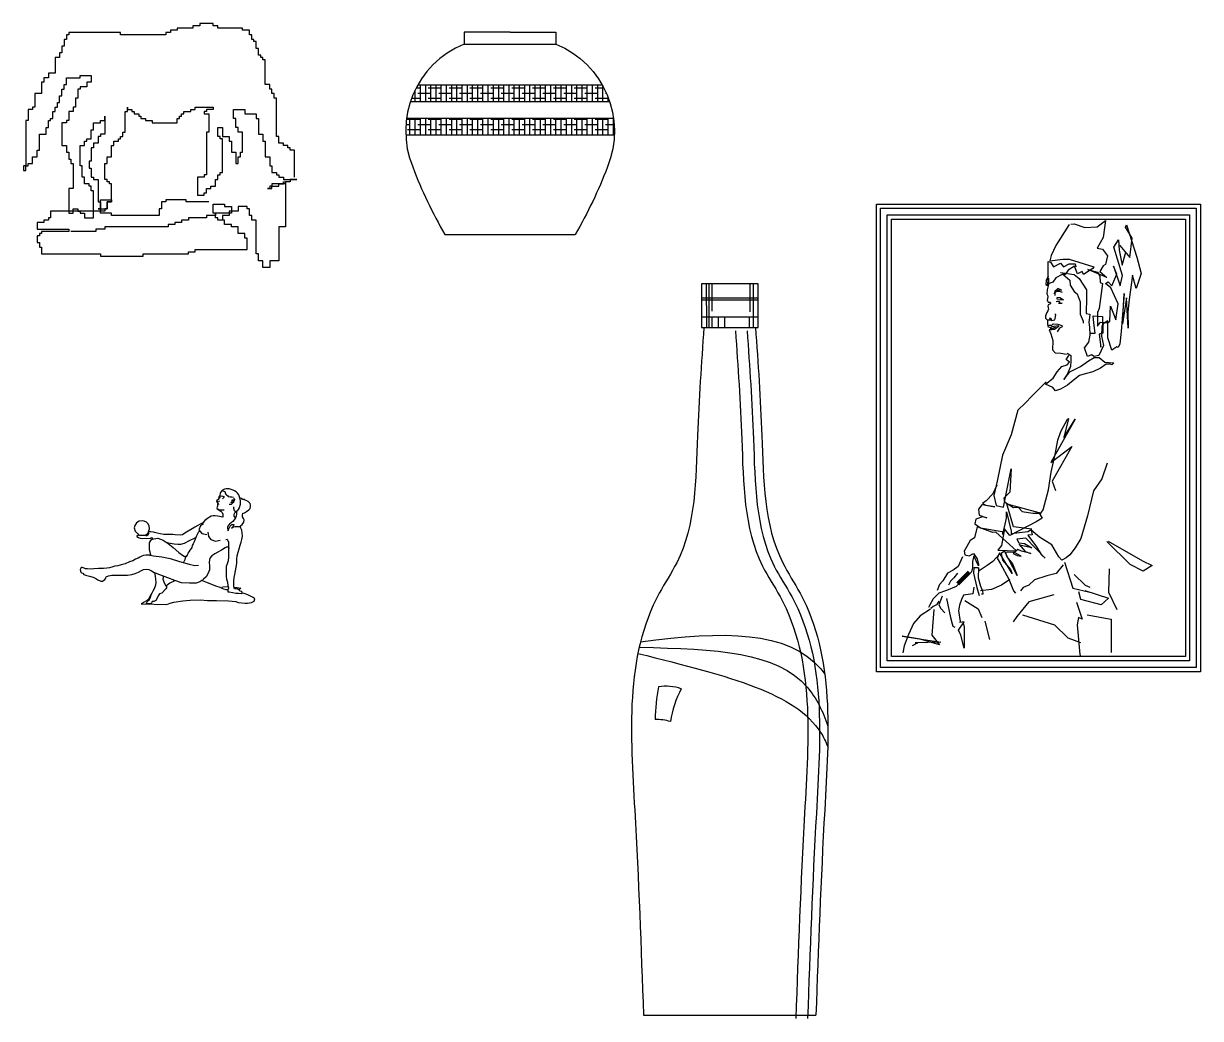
# Model space of a CAD drawing. Header units: millimetres. Extents: x 351279 to 387190, y -1289537 to -1277077.
# Drawn here: x 379099 to 380509, y -1286824 to -1285632 of the extents above; entities that cross this region are included whole.
import ezdxf

# ---------------------------------------------------------------- set-up
doc = ezdxf.new("R2010")
doc.units = ezdxf.units.MM
doc.header["$LTSCALE"] = 20
doc.layers.add('2', color=4, linetype='Continuous')
doc.styles.get("Standard").update_dxf_attribs({"font": 'SimSun.ttf', "height": 85})

# ---------------------------------------------------------------- blocks, each defined once
blk = doc.blocks.new('_G31TLE')
at = {"color": 2}
blk.add_lwpolyline([(-392.7, 562.5), (-4.3, 562.5), (-4.3, 2.3), (-392.7, 2.3)], close=True, dxfattribs=at)
at = {"color": 8}
for points in [[(-387.7, 557.5), (-9.3, 557.5), (-9.3, 7.3), (-387.7, 7.3)], [(-379.7, 549.5), (-17.3, 549.5), (-17.3, 15.3), (-379.7, 15.3)]]:
    blk.add_lwpolyline(points, close=True, dxfattribs=at)
at = {"color": 7}
blk.add_lwpolyline([(-374.7, 544.5), (-22.3, 544.5), (-22.3, 20.3), (-374.7, 20.3)], close=True, dxfattribs=at)
at = {"color": 8}
for points in [[(-161.8, 538), (-177.6, 513), (-183.1, 501), (-185, 494.5), (-169.2, 496.4), (-161.8, 496.4), (-132.3, 487.1), (-133.2, 485.3), (-137.8, 482.5), (-144.3, 477.9), (-146.1, 481.6), (-151.7, 478.8), (-155.4, 488.1), (-162.8, 483.4), (-166.5, 477.9), (-170.2, 477.9), (-177.6, 474.2), (-181.3, 468.7), (-186.8, 466.8), (-186.8, 469.6), (-186.8, 477), (-186.8, 493.6), (-184, 492.7), (-180.3, 487.1), (-172, 491.8), (-168.3, 487.1), (-161.8, 490.8), (-154.4, 490.8), (-153.5, 487.1)], [(-159.8, 538.3), (-155.6, 538.6), (-142.8, 534.4), (-128.3, 535), (-118.3, 542.6), (-121, 522.2), (-128.3, 509.5), (-121.9, 508.3), (-119.5, 505.3), (-115.8, 500.4), (-118, 490.1), (-121, 488.3), (-124.9, 481.6), (-116.7, 474.3), (-139.2, 484), (-127.7, 481), (-124.9, 476.2), (-124.6, 468.3), (-121.6, 467.4), (-125.8, 437.3), (-127.7, 432.5), (-127.7, 416.1), (-124, 421), (-115.8, 420.1), (-112.8, 422.2), (-112.2, 440.1), (-105.8, 423.7), (-102.8, 443.1), (-111.6, 462.2), (-118.3, 467.1), (-114.9, 469.2), (-110.4, 464.6), (-104.6, 478.6), (-108.6, 488), (-100.4, 464.3), (-97.9, 476.8), (-108.3, 510.7), (-102.5, 519.5), (-101.9, 507.4), (-98.2, 489.2), (-93.7, 505), (-101, 512.8), (-89.1, 498.3), (-86.1, 521.6), (-94, 534.7), (-92.8, 537.7), (-80.6, 498.9), (-75.2, 479.2), (-81.3, 461.3), (-85.8, 477.1), (-89.7, 448.3), (-91.3, 432.8), (-91, 413.7), (-93.1, 450.1), (-97.6, 418.9), (-95.8, 455.2), (-99.5, 409.8), (-101, 395.2), (-103.1, 390.7), (-104.6, 391.6), (-110.7, 387.6), (-115.2, 402.2), (-115.2, 422.5), (-120.7, 419.2), (-122.5, 416.1), (-123.1, 404.3), (-120.7, 393.1), (-126.2, 381), (-131.9, 379.7), (-134.9, 381.9), (-139.8, 379.7), (-143.1, 390.4), (-138, 397), (-136.2, 407.9), (-130.7, 407.9), (-132.2, 420.1), (-132.8, 428.6), (-121.9, 427.9), (-121.3, 407.9), (-125.8, 406.4), (-123.7, 391), (-123.7, 394.6)], [(-172.1, 480.3), (-155.5, 477.9), (-149.6, 473.1), (-140.9, 459.8), (-140.7, 450.6), (-141.4, 431.4), (-136.9, 430.7), (-137.2, 426.5), (-138.2, 420.8), (-137.4, 414.9), (-137, 405.7)], [(-187, 476.2), (-189.1, 470.9), (-189.7, 466), (-187.6, 465), (-186.5, 473.7), (-186.6, 466), (-188.1, 459.8), (-188.3, 455.1), (-187.6, 453.5), (-187.3, 451.5), (-188.1, 447.4), (-186.8, 445.1), (-185, 444.8), (-184.1, 444.1), (-184.1, 443.4), (-184.3, 442.4), (-185.3, 442.4), (-187, 441.9), (-187.3, 440.1), (-186.8, 438.1), (-186.5, 436.7), (-187.3, 434.4), (-188.3, 432.4), (-190, 428.7), (-190, 425.7), (-188.5, 424), (-187.8, 423.6), (-187.5, 419.3), (-187.1, 415.8), (-183.8, 414.1), (-182.3, 415.9), (-174.9, 416.8), (-174.6, 415.9), (-176.7, 413.9), (-179.4, 412.3), (-185.5, 411.6), (-183.6, 407.1), (-182.3, 403.2), (-181.3, 399), (-181.8, 387.8), (-178.6, 384.3), (-171.6, 384), (-164.8, 382.8)], [(-169.4, 478.6), (-161, 471.2), (-160.3, 465.2), (-155.6, 457.8), (-152.1, 454.8), (-148.4, 445.3), (-148.4, 430.5), (-144.7, 422.1), (-144.7, 419.6)], [(-178.4, 452.8), (-177.9, 459.5), (-172.1, 459.7), (-170.7, 459.5), (-175.4, 461.3), (-177.9, 458.5), (-179.3, 457), (-179.8, 454.8), (-177.6, 457.5), (-176.1, 458.2), (-173.6, 458), (-169.9, 457)], [(-177.1, 445.8), (-173.6, 446.1), (-172.9, 444.6), (-174.6, 443.7), (-170.2, 443.9)], [(-176.2, 448.4), (-175.9, 450.6), (-172.9, 450.4), (-168.5, 447.9), (-172.1, 447.6), (-175.6, 447.4)], [(-187, 423.8), (-184.6, 423.6), (-183.1, 423.3), (-184.6, 426), (-185.3, 425.2), (-184.3, 424.7), (-183.3, 425.2), (-182.8, 423.1), (-178.9, 423.8), (-178.3, 425.3), (-177.6, 429.8), (-178.8, 430.9)], [(-186.1, 417.5), (-182.3, 417.3), (-180.9, 419.1), (-175.2, 418.5), (-170.5, 416.8), (-170.2, 415.4), (-173.1, 413.6), (-174.9, 411.4), (-176.1, 409.4)], [(-184.6, 414.8), (-183.8, 411.3), (-182.1, 413.9), (-180.8, 413.9), (-178.8, 415.1), (-177.6, 413.8)], [(-164.2, 383.8), (-159.6, 380.9), (-159.6, 374.1), (-160.2, 367.8), (-163.6, 359.2), (-168.2, 352.3), (-160.8, 361.5), (-148.2, 367.8), (-138.4, 374.6), (-131.6, 378.6), (-125.8, 378.6), (-119, 372.9), (-108.1, 372.3), (-110.4, 370), (-112.7, 370.6), (-117.2, 370.6), (-124.1, 366), (-133.3, 361.5), (-142.4, 359.2), (-149.3, 356.9), (-156.8, 351.2), (-163.6, 345.4), (-172.2, 340.8), (-178, 338.6), (-181.4, 342.6), (-190, 346.6), (-180.8, 354), (-176.2, 361.5), (-170.5, 367.8), (-164.2, 370), (-161.3, 372.9), (-163.1, 374.6), (-165.3, 376.3), (-161.9, 380.9)], [(-189.4, 349.4), (-199.7, 339.1), (-206.6, 332.3), (-214, 324.2), (-223.2, 315.7), (-231.2, 285.9), (-241.5, 261.8), (-247.8, 230.4), (-251.8, 213.2), (-249, 201.2), (-240.4, 199.4), (-231.2, 245.2), (-232.9, 217.2), (-239.8, 210.3), (-239.2, 205.7), (-228.4, 198.9), (-222.6, 199.4), (-218, 194.3), (-205.4, 192), (-195.7, 192), (-192.8, 196), (-186.5, 220.1), (-183.1, 241.2), (-178.5, 262.4), (-175.1, 279.6), (-171.7, 289.9), (-163.6, 304.8), (-162.5, 305.4), (-168.2, 283), (-154.5, 304.8), (-183.7, 252.7), (-158.5, 272.2), (-182, 230.4), (-178, 219.5)], [(-116.1, 252.1), (-122.4, 233.2), (-132.7, 218.9), (-139.6, 189.1), (-147.6, 161.7), (-154.5, 150.8), (-160.8, 142.2), (-165.3, 138.8), (-170.5, 135.9), (-173.9, 139.9), (-182.5, 154.2), (-197.4, 163.4), (-207.2, 172), (-206, 166.2), (-211.2, 165.7), (-200.9, 151.9), (-195.1, 142.8), (-190.6, 138.2), (-213.5, 162.2), (-224.3, 161.1), (-222.1, 156.5), (-215.2, 155.9), (-206.6, 150.8), (-219.2, 153.6), (-221.5, 154.8), (-214.6, 146.2), (-207.7, 143.9), (-218.6, 146.8), (-223.2, 148.5), (-228.9, 143.9), (-223.8, 141.6), (-219.2, 140.5), (-227.8, 145.6), (-238.1, 145.1), (-236.4, 139.9), (-229.5, 131.3), (-223.8, 117.6), (-239.2, 146.8), (-243.3, 143.9), (-241.5, 135.9), (-231.8, 124.5), (-230.1, 119.9), (-245, 144.5), (-247.8, 138.2), (-243.8, 131.3), (-234.1, 113), (-228.4, 99.3), (-226.1, 96.4)], [(-248.4, 225.7), (-253, 215.4), (-261, 206.8), (-265.6, 203.9), (-261.6, 201.6), (-250.7, 199.9), (-266.2, 202.2), (-270.2, 197), (-269.6, 189.6), (-260.4, 186.7), (-265.6, 187.9), (-273.6, 185), (-274.8, 179.3), (-267.9, 174.7), (-242.1, 170.1), (-241, 166.7), (-236.9, 186.2), (-236.9, 193.6), (-231.2, 170.7), (-231.2, 167.8), (-211.2, 170.1), (-206.6, 173), (-228.4, 175.9), (-236.4, 203.3), (-198, 193), (-194, 186.2), (-201.4, 181.6), (-232.9, 165.6), (-239.2, 173.6), (-242.7, 153.5), (-247.3, 147.8), (-224.9, 147.2), (-249.6, 169.6), (-253, 169), (-271.9, 175.9), (-275.3, 162.7), (-280.5, 159.3), (-284.5, 152.4), (-287.4, 146.7), (-286.8, 142.1), (-281.6, 140.9), (-276.5, 143.8), (-271.9, 137.5), (-270.2, 130.6), (-270.2, 128.9), (-275.9, 140.9), (-277.6, 134.1), (-277.6, 127.2), (-278.8, 122), (-284.5, 115.8), (-294.8, 106.6), (-297.1, 104.3), (-308.5, 99.7), (-317.7, 96.3), (-324.6, 89.4), (-329.2, 81.4), (-330.3, 79.1)], [(-114.9, 158.6), (-73.7, 135.2), (-62.2, 129.4), (-73.1, 122.6), (-88.6, 130.6), (-116.7, 158.1)], [(-245, 143.2), (-253, 134.1), (-259.9, 129.5), (-269.6, 123.2), (-270.2, 126.6), (-270.7, 114.6), (-267.9, 104.9), (-265.6, 99.1), (-265, 95.1), (-266.7, 95.1)], [(-289.6, 139.8), (-294.8, 128.3), (-300.5, 123.8), (-307.4, 120.3), (-313.1, 111.2), (-317.1, 106.6), (-320, 99.7)], [(-168.8, 130.2), (-177.4, 119.9), (-188.3, 117), (-203.2, 112.4), (-210, 106.1), (-216.9, 103.3), (-219.8, 99.3)], [(-167.1, 133.4), (-157.3, 102.5), (-136.7, 97.4)], [(-295.4, 120.3), (-300, 114.6), (-304, 110.6), (-306.3, 106)], [(-270.2, 126.6), (-275.9, 126.6), (-276.5, 120.3), (-272.5, 103.2), (-269.6, 93.4)], [(-232.9, 112.9), (-242.7, 106), (-254.7, 100.9), (-267.9, 99.1)], [(-155.6, 118.6), (-142.4, 106), (-136.7, 103.7)], [(-113.8, 125.4), (-114.4, 97.4), (-104.6, 76.8)], [(-275.9, 103.7), (-277, 95.7), (-288.5, 94), (-290.8, 88.8), (-293.1, 82), (-294.2, 75.1), (-292.5, 62.5)], [(-143, 99.7), (-114.4, 90.5), (-123.5, 82.5), (-147.6, 88.8), (-149.9, 97.9)], [(-317.7, 86.6), (-320.6, 82.5), (-324.6, 80.3), (-327.5, 78)], [(-313.7, 92.9), (-317.7, 82.5), (-315.4, 78), (-310.8, 72.8)], [(-308.5, 90), (-304, 67.1), (-301.7, 59.6), (-301.1, 56.8), (-298.8, 55.6)], [(-286.8, 87.7), (-270.7, 77.4), (-266.2, 67.1)], [(-180.2, 94.5), (-210, 85.9), (-224.3, 68.2), (-228.9, 61.9)], [(-152.7, 85.4), (-145.9, 65.3), (-150.5, 67), (-152.2, 58.4), (-148.7, 23), (-148.2, 21.2)], [(-324, 76.8), (-326.3, 45.9), (-317.1, 34.4), (-340.1, 41.3), (-361.8, 44.7), (-315.4, 37.8), (-346.4, 36.7), (-342.9, 36.7), (-349.8, 33.3)], [(-328, 77.3), (-340.1, 69.3), (-348.1, 60.2), (-354.4, 47), (-359.5, 33.3), (-361.2, 24.7)], [(-289.1, 62.5), (-287.4, 55.6), (-287.4, 30.4), (-291.4, 45.9), (-294.2, 52.1), (-287.4, 61.9), (-293.1, 61.3)], [(-262.7, 63), (-257, 40.7)], [(-217.5, 70.5), (-179.1, 58.4), (-163.1, 43), (-148.2, 37.3)], [(-140.1, 70.5), (-111.5, 65.3), (-111.5, 25.2)]]:
    blk.add_lwpolyline(points, dxfattribs=at)
at = {"const_width": 5}
blk.add_lwpolyline([(-295.3, 107.6), (-281.3, 121.6)], dxfattribs=at)
at = {"flags": 9}
for tag in ['XSIZE', 'YSIZE']:
    blk.add_attdef(tag, (0, 0), '', height=0.5, dxfattribs=at)
blk = doc.blocks.new('_G30TNZ')
for p, q in [((-131.7, 875.8), (-131.3, 823.6)), ((-128.3, 875.8), (-128.3, 823.6)), ((-124.6, 875.8), (-124.6, 843.4)), ((-79.4, 875.8), (-79.4, 842.5)), ((-75.2, 875.8), (-75.2, 826.9)), ((-137.2, 859.4), (-69.3, 859.4)), ((-69.3, 856.4), (-137.2, 856.4)), ((-137.2, 836.6), (-69.3, 836.6)), ((-131.3, 836.6), (-131.3, 823.6)), ((-124.6, 836.6), (-124.6, 823.6)), ((-117, 836.6), (-117, 823.6)), ((-109.4, 836.6), (-109.4, 823.6)), ((-79.9, 836.6), (-79.9, 823.6)), ((-75.2, 836.6), (-75.2, 823.6)), ((-134.3, 823.6), (-72.4, 823.6)), ((-206.7, 0), (0, 0))]:
    blk.add_line(p, q)
blk.add_lwpolyline([(-137.2, 823.6), (-69.3, 823.6), (-69.3, 875.8), (-137.2, 875.8)], close=True)
for centre, radius, start, end in [((23.7, 351.1), 216.5, 168.74, 179.2394), ((-180, 335), 59, 71.6626, 98.4478), ((-58.9, 335.7), 116.4, 151.6565, 172.1634), ((-190.2, 300.4), 53.6, 72.7331, 92.7794)]:
    blk.add_arc(centre, radius, start, end)
for points in [[(-134.3, 823.6), (-141.9, 694), (-166.9, 541.8), (-187.8, 505.4), (-217.2, 245.6), (-206.7, 0)], [(-96.5, 819.6), (-88.9, 690), (-63.9, 537.8), (-43, 501.4), (-13.6, 241.6), (-24.1, -4)], [(-82.5, 819.6), (-74.9, 690), (-49.9, 537.8), (-29, 501.4), (0.5, 241.6), (-10, -4)], [(-72.4, 823.6), (-64.8, 694), (-39.8, 541.8), (-19, 505.4), (10.5, 245.6), (0, 0)]]:
    blk.add_spline(points, degree=3)
for points, knots in [([(-210.1, 447.3), (-110.9, 460.4), (-30, 461), (9.1, 410.5), (10.6, 408.3)], [3.358835, 3.358835, 3.358835, 3.358835, 203.541661, 212.388682, 212.388682, 212.388682, 212.388682]), ([(-211.7, 440.7), (-119.4, 438.4), (-25.9, 434.7), (8.2, 364), (14.4, 346.2)], [2.430758, 2.430758, 2.430758, 2.430758, 190.823267, 246.170412, 246.170412, 246.170412, 246.170412]), ([(-213.3, 433.3), (-100.6, 405), (-15.9, 383.6), (11.8, 327.6), (14.1, 321.6)], [3.119884, 3.119884, 3.119884, 3.119884, 205.623514, 228.270631, 228.270631, 228.270631, 228.270631])]:
    blk.add_open_spline(points, degree=3, knots=knots)
at = {"flags": 9}
for tag in ['XSIZE', 'YSIZE']:
    blk.add_attdef(tag, (0, 0), '', height=0.5, dxfattribs=at)
blk = doc.blocks.new('*X215')
at = {"color": 0}
for p, q in [((-35106.2, 37934.1), (-35106.2, 37947.5)), ((-35100, 37950), (-35105, 37950)), ((-35100, 37934.1), (-35100, 37954.1)), ((-35093.7, 37934.1), (-35093.7, 37954.1)), ((-35075, 37950), (-35090.6, 37950)), ((-35087.5, 37934.1), (-35087.5, 37954.1)), ((-35081.2, 37934.1), (-35081.2, 37954.1)), ((-35075, 37934.1), (-35075, 37954.1)), ((-35068.7, 37934.1), (-35068.7, 37954.1)), ((-35050, 37950), (-35065.6, 37950)), ((-35062.5, 37934.1), (-35062.5, 37954.1)), ((-35056.2, 37934.1), (-35056.2, 37954.1)), ((-35050, 37934.1), (-35050, 37954.1)), ((-35043.7, 37934.1), (-35043.7, 37954.1)), ((-35025, 37950), (-35040.6, 37950)), ((-35037.5, 37934.1), (-35037.5, 37954.1)), ((-35031.2, 37934.1), (-35031.2, 37954.1)), ((-35025, 37934.1), (-35025, 37954.1)), ((-35018.7, 37934.1), (-35018.7, 37954.1)), ((-35000, 37950), (-35015.6, 37950)), ((-35012.5, 37934.1), (-35012.5, 37954.1)), ((-35006.2, 37934.1), (-35006.2, 37954.1)), ((-35000, 37934.1), (-35000, 37954.1)), ((-34993.7, 37934.1), (-34993.7, 37954.1)), ((-34975, 37950), (-34990.6, 37950)), ((-34987.5, 37934.1), (-34987.5, 37954.1)), ((-34981.2, 37934.1), (-34981.2, 37954.1)), ((-34975, 37934.1), (-34975, 37954.1)), ((-34968.7, 37934.1), (-34968.7, 37954.1)), ((-34950, 37950), (-34965.6, 37950)), ((-34962.5, 37934.1), (-34962.5, 37954.1)), ((-34956.2, 37934.1), (-34956.2, 37954.1)), ((-34950, 37934.1), (-34950, 37954.1)), ((-34943.7, 37934.1), (-34943.7, 37954.1)), ((-34925, 37950), (-34940.6, 37950)), ((-34937.5, 37934.1), (-34937.5, 37954.1)), ((-34931.2, 37934.1), (-34931.2, 37954.1)), ((-34925, 37934.1), (-34925, 37954.1)), ((-34918.7, 37934.1), (-34918.7, 37954.1)), ((-34900, 37950), (-34915.6, 37950)), ((-34912.5, 37934.1), (-34912.5, 37954.1)), ((-34906.2, 37934.1), (-34906.2, 37954.1)), ((-34900, 37934.1), (-34900, 37954.1)), ((-34893.7, 37934.1), (-34893.7, 37954.1)), ((-34880.1, 37950), (-34890.6, 37950)), ((-34887.5, 37934.1), (-34887.5, 37954.1)), ((-34881.2, 37934.1), (-34881.2, 37952.2)), ((-35100, 37937.5), (-35110.5, 37937.5)), ((-35087.5, 37943.7), (-35103.1, 37943.7)), ((-35075, 37937.5), (-35090.6, 37937.5)), ((-35062.5, 37943.7), (-35078.1, 37943.7)), ((-35050, 37937.5), (-35065.6, 37937.5)), ((-35037.5, 37943.7), (-35053.1, 37943.7)), ((-35025, 37937.5), (-35040.6, 37937.5)), ((-35012.5, 37943.7), (-35028.1, 37943.7)), ((-35000, 37937.5), (-35015.6, 37937.5)), ((-34987.5, 37943.7), (-35003.1, 37943.7)), ((-34975, 37937.5), (-34990.6, 37937.5)), ((-34962.5, 37943.7), (-34978.1, 37943.7)), ((-34950, 37937.5), (-34965.6, 37937.5)), ((-34937.5, 37943.7), (-34953.1, 37943.7)), ((-34925, 37937.5), (-34940.6, 37937.5)), ((-34912.5, 37943.7), (-34928.1, 37943.7)), ((-34900, 37937.5), (-34915.6, 37937.5)), ((-34887.5, 37943.7), (-34903.1, 37943.7)), ((-34875, 37937.5), (-34890.6, 37937.5)), ((-34877.1, 37943.7), (-34878.1, 37943.7)), ((-34875, 37934.1), (-34875, 37938.6)), ((-35112.5, 37906.2), (-35117.3, 37906.2)), ((-35100, 37912.5), (-35115.6, 37912.5)), ((-35112.5, 37894.1), (-35112.5, 37914.1)), ((-35106.2, 37894.1), (-35106.2, 37914.1)), ((-35087.5, 37906.2), (-35103.1, 37906.2)), ((-35100, 37894.1), (-35100, 37914.1)), ((-35093.7, 37894.1), (-35093.7, 37914.1)), ((-35075, 37912.5), (-35090.6, 37912.5)), ((-35087.5, 37894.1), (-35087.5, 37914.1)), ((-35081.2, 37894.1), (-35081.2, 37914.1)), ((-35062.5, 37906.2), (-35078.1, 37906.2)), ((-35075, 37894.1), (-35075, 37914.1)), ((-35068.7, 37894.1), (-35068.7, 37914.1)), ((-35050, 37912.5), (-35065.6, 37912.5)), ((-35062.5, 37894.1), (-35062.5, 37914.1)), ((-35056.2, 37894.1), (-35056.2, 37914.1)), ((-35037.5, 37906.2), (-35053.1, 37906.2)), ((-35050, 37894.1), (-35050, 37914.1)), ((-35043.7, 37894.1), (-35043.7, 37914.1)), ((-35025, 37912.5), (-35040.6, 37912.5)), ((-35037.5, 37894.1), (-35037.5, 37914.1)), ((-35031.2, 37894.1), (-35031.2, 37914.1)), ((-35012.5, 37906.2), (-35028.1, 37906.2)), ((-35025, 37894.1), (-35025, 37914.1)), ((-35018.7, 37894.1), (-35018.7, 37914.1)), ((-35000, 37912.5), (-35015.6, 37912.5)), ((-35012.5, 37894.1), (-35012.5, 37914.1)), ((-35006.2, 37894.1), (-35006.2, 37914.1)), ((-34987.5, 37906.2), (-35003.1, 37906.2)), ((-35000, 37894.1), (-35000, 37914.1)), ((-34993.7, 37894.1), (-34993.7, 37914.1)), ((-34975, 37912.5), (-34990.6, 37912.5)), ((-34987.5, 37894.1), (-34987.5, 37914.1)), ((-34981.2, 37894.1), (-34981.2, 37914.1)), ((-34962.5, 37906.2), (-34978.1, 37906.2)), ((-34975, 37894.1), (-34975, 37914.1)), ((-34968.7, 37894.1), (-34968.7, 37914.1)), ((-34950, 37912.5), (-34965.6, 37912.5)), ((-34962.5, 37894.1), (-34962.5, 37914.1)), ((-34956.2, 37894.1), (-34956.2, 37914.1)), ((-34937.5, 37906.2), (-34953.1, 37906.2)), ((-34950, 37894.1), (-34950, 37914.1)), ((-34943.7, 37894.1), (-34943.7, 37914.1)), ((-34925, 37912.5), (-34940.6, 37912.5)), ((-34937.5, 37894.1), (-34937.5, 37914.1)), ((-34931.2, 37894.1), (-34931.2, 37914.1)), ((-34912.5, 37906.2), (-34928.1, 37906.2)), ((-34925, 37894.1), (-34925, 37914.1)), ((-34918.7, 37894.1), (-34918.7, 37914.1)), ((-34900, 37912.5), (-34915.6, 37912.5)), ((-34912.5, 37894.1), (-34912.5, 37914.1)), ((-34906.2, 37894.1), (-34906.2, 37914.1)), ((-34887.5, 37906.2), (-34903.1, 37906.2)), ((-34900, 37894.1), (-34900, 37914.1)), ((-34893.7, 37894.1), (-34893.7, 37914.1)), ((-34875, 37912.5), (-34890.6, 37912.5)), ((-34887.5, 37894.1), (-34887.5, 37914.1)), ((-34881.2, 37894.1), (-34881.2, 37914.1)), ((-34867.8, 37906.2), (-34878.1, 37906.2)), ((-34875, 37894.1), (-34875, 37914.1)), ((-34868.7, 37894.1), (-34868.7, 37914.1)), ((-35100, 37900), (-35115.6, 37900)), ((-35075, 37900), (-35090.6, 37900)), ((-35050, 37900), (-35065.6, 37900)), ((-35025, 37900), (-35040.6, 37900)), ((-35000, 37900), (-35015.6, 37900)), ((-34975, 37900), (-34990.6, 37900)), ((-34950, 37900), (-34965.6, 37900)), ((-34925, 37900), (-34940.6, 37900)), ((-34900, 37900), (-34915.6, 37900)), ((-34875, 37900), (-34890.6, 37900))]:
    blk.add_line(p, q, dxfattribs=at)
blk = doc.blocks.new('_G29UHQ')
at = {"color": 2}
blk.add_line((-161.6, 8.8), (-5.5, 8.8), dxfattribs=at)
at = {"layer": '2'}
for p, q in [((-138.7, 237), (-28.5, 237)), ((-193.8, 188.3), (26.7, 188.3)), ((-202.7, 168.3), (35.6, 168.3)), ((-207.5, 148.3), (40.4, 148.3)), ((-208.5, 128.3), (41.4, 128.3))]:
    blk.add_line(p, q, dxfattribs=at)
for points in [[(-83.6, 251.1), (-138.7, 251.1), (-138.7, 237, 0.413362), (-200.2, 89.7, 0.041881), (-161.6, 8.8)], [(-83.6, 251.1), (-28.5, 251.1), (-28.5, 237, -0.413362), (33.1, 89.7, -0.041881), (-5.5, 8.8)]]:
    blk.add_lwpolyline(points, format="xyb", dxfattribs=at)
at = {"layer": '2', "color": 5}
blk.add_blockref('*X215', (34909, -37765.8), dxfattribs=at)
at = {"flags": 9}
for tag in ['XSIZE', 'YSIZE']:
    blk.add_attdef(tag, (0, 0), '', height=0.5, dxfattribs=at)
blk = doc.blocks.new('_G28UHJ')
at = {"layer": '2'}
for p, q in [((-29.3, 269.3), (-91.5, 269.3)), ((-91.5, 269.3), (-91.5, 266.6)), ((-29.3, 266.6), (-29.3, 269.3)), ((30.3, 269.3), (24.9, 269.3)), ((24.9, 269.3), (24.9, 266.6)), ((38.4, 272), (30.3, 272)), ((30.3, 272), (30.3, 269.3)), ((57.4, 274.7), (38.4, 274.7)), ((38.4, 274.7), (38.4, 272)), ((65.5, 277.4), (57.4, 277.4)), ((57.4, 277.4), (57.4, 274.7)), ((81.7, 280.1), (65.5, 280.1)), ((65.5, 280.1), (65.5, 277.4)), ((81.7, 277.4), (81.7, 280.1)), ((87.2, 277.4), (81.7, 277.4)), ((87.2, 274.7), (87.2, 277.4)), ((116.9, 274.7), (87.2, 274.7)), ((116.9, 272), (116.9, 274.7)), ((125.1, 272), (116.9, 272)), ((125.1, 266.6), (125.1, 272)), ((-94.2, 261.2), (-96.9, 261.2)), ((-96.9, 261.2), (-96.9, 253.1)), ((-91.5, 266.6), (-94.2, 266.6)), ((-94.2, 266.6), (-94.2, 261.2)), ((24.9, 266.6), (-29.3, 266.6)), ((127.8, 266.6), (125.1, 266.6)), ((127.8, 261.2), (127.8, 266.6)), ((130.5, 261.2), (127.8, 261.2)), ((130.5, 258.5), (130.5, 261.2)), ((133.2, 258.5), (130.5, 258.5)), ((133.2, 250.4), (133.2, 258.5)), ((-99.6, 244.9), (-102.4, 244.9)), ((-102.4, 244.9), (-102.4, 239.5)), ((-96.9, 253.1), (-99.6, 253.1)), ((-99.6, 253.1), (-99.6, 244.9)), ((135.9, 250.4), (133.2, 250.4)), ((135.9, 242.2), (135.9, 250.4)), ((138.6, 242.2), (135.9, 242.2)), ((138.6, 239.5), (138.6, 242.2)), ((-102.4, 239.5), (-107.8, 239.5)), ((-107.8, 239.5), (-107.8, 220.6)), ((141.3, 239.5), (138.6, 239.5)), ((141.3, 236.8), (141.3, 239.5)), ((144, 236.8), (141.3, 236.8)), ((144, 207.1), (144, 236.8)), ((-115.9, 215.2), (-121.3, 215.2)), ((-121.3, 215.2), (-121.3, 209.8)), ((-107.8, 220.6), (-115.9, 220.6)), ((-115.9, 220.6), (-115.9, 215.2)), ((-94.2, 207.1), (-94.2, 215.2)), ((-94.2, 215.2), (-78, 215.2)), ((-78, 217.9), (-64.5, 217.9)), ((-78, 215.2), (-78, 217.9)), ((-64.5, 217.9), (-64.5, 209.8)), ((-121.3, 209.8), (-124, 209.8)), ((-124, 209.8), (-124, 196.2)), ((-99.6, 193.5), (-99.6, 201.7)), ((-99.6, 201.7), (-96.9, 201.7)), ((-96.9, 201.7), (-96.9, 207.1)), ((-96.9, 207.1), (-94.2, 207.1)), ((-78, 201.7), (-80.7, 201.7)), ((-80.7, 201.7), (-80.7, 190.8)), ((-69.9, 204.4), (-78, 204.4)), ((-78, 204.4), (-78, 201.7)), ((-64.5, 209.8), (-69.9, 209.8)), ((-69.9, 209.8), (-69.9, 204.4)), ((149.4, 207.1), (144, 207.1)), ((149.4, 201.7), (149.4, 207.1)), ((152.1, 201.7), (149.4, 201.7)), ((152.1, 196.2), (152.1, 201.7)), ((-124, 196.2), (-132.1, 196.2)), ((-132.1, 196.2), (-132.1, 180)), ((-105.1, 180), (-105.1, 185.4)), ((-105.1, 185.4), (-102.4, 185.4)), ((-102.4, 185.4), (-102.4, 193.5)), ((-102.4, 193.5), (-99.6, 193.5)), ((-80.7, 190.8), (-83.4, 190.8)), ((-83.4, 190.8), (-83.4, 180)), ((154.8, 196.2), (152.1, 196.2)), ((154.8, 190.8), (154.8, 196.2)), ((157.5, 190.8), (154.8, 190.8)), ((157.5, 144.8), (157.5, 190.8)), ((-134.8, 177.3), (-140.3, 177.3)), ((-140.3, 177.3), (-140.3, 163.8)), ((-132.1, 180), (-134.8, 180)), ((-134.8, 180), (-134.8, 177.3)), ((-110.5, 166.5), (-110.5, 174.6)), ((-110.5, 174.6), (-107.8, 174.6)), ((-107.8, 174.6), (-107.8, 180)), ((-107.8, 180), (-105.1, 180)), ((-86.1, 174.6), (-91.5, 174.6)), ((-91.5, 174.6), (-91.5, 163.8)), ((-83.4, 180), (-86.1, 180)), ((-86.1, 180), (-86.1, 174.6)), ((-23.8, 150.2), (-23.8, 174.6)), ((-23.8, 174.6), (-21.1, 174.6)), ((-21.1, 174.6), (-21.1, 180)), ((-21.1, 180), (-21.1, 177.3)), ((-21.1, 177.3), (-15.7, 177.3)), ((-15.7, 177.3), (-15.7, 174.6)), ((-15.7, 174.6), (-13, 174.6)), ((-13, 174.6), (-13, 171.9)), ((-13, 171.9), (-7.6, 171.9)), ((-7.6, 171.9), (-7.6, 169.2)), ((43.8, 169.2), (43.8, 171.9)), ((43.8, 171.9), (46.5, 171.9)), ((46.5, 171.9), (46.5, 174.6)), ((46.5, 174.6), (54.7, 174.6)), ((54.7, 174.6), (54.7, 177.3)), ((54.7, 177.3), (60.1, 177.3)), ((60.1, 180), (81.7, 180)), ((60.1, 177.3), (60.1, 180)), ((73.6, 174.6), (70.9, 174.6)), ((70.9, 174.6), (70.9, 171.9)), ((70.9, 171.9), (76.3, 171.9)), ((81.7, 177.3), (73.6, 177.3)), ((73.6, 177.3), (73.6, 174.6)), ((76.3, 171.9), (76.3, 150.2)), ((81.7, 180), (81.7, 177.3)), ((106.1, 177.3), (119.6, 177.3)), ((106.1, 166.5), (106.1, 177.3)), ((119.6, 177.3), (119.6, 171.9)), ((119.6, 171.9), (133.2, 171.9)), ((133.2, 171.9), (133.2, 166.5)), ((-140.3, 163.8), (-143, 163.8)), ((-143, 163.8), (-143, 109.7)), ((-118.6, 147.5), (-118.6, 155.7)), ((-118.6, 155.7), (-115.9, 155.7)), ((-115.9, 163.8), (-113.2, 163.8)), ((-115.9, 155.7), (-115.9, 163.8)), ((-113.2, 163.8), (-113.2, 166.5)), ((-113.2, 166.5), (-110.5, 166.5)), ((-94.2, 161.1), (-99.6, 161.1)), ((-99.6, 161.1), (-99.6, 134)), ((-91.5, 163.8), (-94.2, 163.8)), ((-94.2, 163.8), (-94.2, 161.1)), ((-61.7, 152.9), (-61.7, 161.1)), ((-61.7, 161.1), (-53.6, 161.1)), ((-53.6, 161.1), (-53.6, 163.8)), ((-53.6, 163.8), (-48.2, 163.8)), ((-48.2, 163.8), (-48.2, 169.2)), ((-48.2, 169.2), (-48.2, 147.5)), ((-7.6, 169.2), (-4.9, 169.2)), ((-4.9, 169.2), (-4.9, 166.5)), ((-4.9, 166.5), (0.5, 166.5)), ((0.5, 166.5), (0.5, 163.8)), ((0.5, 163.8), (8.6, 163.8)), ((8.6, 163.8), (8.6, 161.1)), ((8.6, 161.1), (38.4, 161.1)), ((38.4, 161.1), (38.4, 166.5)), ((38.4, 166.5), (41.1, 166.5)), ((41.1, 166.5), (41.1, 169.2)), ((41.1, 169.2), (43.8, 169.2)), ((87.2, 144.8), (87.2, 155.7)), ((87.2, 155.7), (92.6, 155.7)), ((92.6, 155.7), (92.6, 144.8)), ((108.8, 166.5), (106.1, 166.5)), ((108.8, 155.7), (108.8, 166.5)), ((111.5, 155.7), (108.8, 155.7)), ((111.5, 150.2), (111.5, 155.7)), ((133.2, 166.5), (135.9, 166.5)), ((135.9, 166.5), (135.9, 147.5)), ((-126.7, 128.6), (-126.7, 147.5)), ((-126.7, 147.5), (-118.6, 147.5)), ((-69.9, 139.4), (-69.9, 142.1)), ((-69.9, 142.1), (-64.5, 142.1)), ((-64.5, 142.1), (-64.5, 152.9)), ((-64.5, 152.9), (-61.7, 152.9)), ((-53.6, 144.8), (-56.3, 144.8)), ((-56.3, 144.8), (-56.3, 136.7)), ((-48.2, 147.5), (-53.6, 147.5)), ((-53.6, 147.5), (-53.6, 144.8)), ((-32, 139.4), (-32, 142.1)), ((-32, 142.1), (-29.3, 142.1)), ((-29.3, 142.1), (-29.3, 144.8)), ((-29.3, 144.8), (-26.6, 144.8)), ((-26.6, 144.8), (-26.6, 150.2)), ((-26.6, 150.2), (-23.8, 150.2)), ((76.3, 150.2), (73.6, 150.2)), ((73.6, 150.2), (73.6, 98.8)), ((89.9, 144.8), (87.2, 144.8)), ((89.9, 142.1), (89.9, 144.8)), ((92.6, 142.1), (89.9, 142.1)), ((92.6, 144.8), (100.7, 144.8)), ((92.6, 101.5), (92.6, 142.1)), ((100.7, 144.8), (100.7, 139.4)), ((116.9, 150.2), (111.5, 150.2)), ((116.9, 125.9), (116.9, 150.2)), ((135.9, 147.5), (141.3, 147.5)), ((141.3, 147.5), (141.3, 139.4)), ((160.2, 144.8), (157.5, 144.8)), ((160.2, 136.7), (160.2, 144.8)), ((-129.4, 120.5), (-129.4, 128.6)), ((-129.4, 128.6), (-126.7, 128.6)), ((-99.6, 134), (-94.2, 134)), ((-94.2, 134), (-94.2, 125.9)), ((-78, 134), (-72.6, 134)), ((-78, 109.7), (-78, 134)), ((-72.6, 134), (-72.6, 139.4)), ((-72.6, 139.4), (-69.9, 139.4)), ((-61.7, 131.3), (-64.5, 131.3)), ((-64.5, 131.3), (-64.5, 115.1)), ((-56.3, 136.7), (-61.7, 136.7)), ((-61.7, 136.7), (-61.7, 131.3)), ((-40.1, 134), (-37.4, 134)), ((-40.1, 120.5), (-40.1, 134)), ((-37.4, 134), (-37.4, 139.4)), ((-37.4, 139.4), (-32, 139.4)), ((100.7, 139.4), (103.4, 139.4)), ((103.4, 139.4), (103.4, 125.9)), ((141.3, 139.4), (144, 139.4)), ((144, 139.4), (144, 120.5)), ((165.7, 136.7), (160.2, 136.7)), ((165.7, 134), (165.7, 136.7)), ((171.1, 134), (165.7, 134)), ((171.1, 131.3), (171.1, 134)), ((173.8, 131.3), (171.1, 131.3)), ((173.8, 128.6), (173.8, 131.3)), ((179.2, 128.6), (173.8, 128.6)), ((179.2, 96.1), (179.2, 128.6)), ((-134.8, 112.4), (-134.8, 120.5)), ((-134.8, 120.5), (-129.4, 120.5)), ((-94.2, 125.9), (-91.5, 125.9)), ((-91.5, 125.9), (-91.5, 117.8)), ((-91.5, 117.8), (-88.8, 117.8)), ((-88.8, 117.8), (-88.8, 112.4)), ((-64.5, 115.1), (-67.2, 115.1)), ((-67.2, 115.1), (-67.2, 106.9)), ((-45.5, 112.4), (-45.5, 120.5)), ((-45.5, 120.5), (-40.1, 120.5)), ((103.4, 125.9), (108.8, 125.9)), ((108.8, 125.9), (108.8, 112.4)), ((111.5, 112.4), (111.5, 120.5)), ((111.5, 120.5), (114.2, 120.5)), ((114.2, 120.5), (114.2, 125.9)), ((114.2, 125.9), (116.9, 125.9)), ((144, 120.5), (149.4, 120.5)), ((149.4, 120.5), (149.4, 109.7)), ((-143, 109.7), (-145.7, 109.7)), ((-145.7, 109.7), (-145.7, 104.2)), ((-145.7, 104.2), (-143, 104.2)), ((-143, 104.2), (-143, 109.7)), ((-143, 109.7), (-140.3, 109.7)), ((-140.3, 109.7), (-140.3, 112.4)), ((-140.3, 112.4), (-134.8, 112.4)), ((-88.8, 112.4), (-86.1, 112.4)), ((-86.1, 112.4), (-86.1, 82.6)), ((-75.3, 109.7), (-78, 109.7)), ((-75.3, 96.1), (-75.3, 109.7)), ((-67.2, 106.9), (-64.5, 106.9)), ((-64.5, 106.9), (-64.5, 96.1)), ((-48.2, 93.4), (-48.2, 112.4)), ((-48.2, 112.4), (-45.5, 112.4)), ((73.6, 98.8), (70.9, 98.8)), ((70.9, 98.8), (70.9, 96.1)), ((87.2, 93.4), (87.2, 98.8)), ((87.2, 98.8), (89.9, 98.8)), ((89.9, 98.8), (89.9, 101.5)), ((89.9, 101.5), (92.6, 101.5)), ((108.8, 112.4), (111.5, 112.4)), ((149.4, 109.7), (152.1, 109.7)), ((152.1, 109.7), (152.1, 101.5)), ((152.1, 101.5), (157.5, 101.5)), ((157.5, 101.5), (157.5, 98.8)), ((157.5, 98.8), (160.2, 98.8)), ((160.2, 98.8), (160.2, 96.1)), ((-72.6, 96.1), (-75.3, 96.1)), ((-72.6, 88), (-72.6, 96.1)), ((-67.2, 88), (-72.6, 88)), ((-67.2, 85.3), (-67.2, 88)), ((-64.5, 85.3), (-67.2, 85.3)), ((-64.5, 96.1), (-61.7, 96.1)), ((-64.5, 79.9), (-64.5, 85.3)), ((-61.7, 96.1), (-61.7, 93.4)), ((-61.7, 93.4), (-56.3, 93.4)), ((-56.3, 93.4), (-56.3, 66.4)), ((-45.5, 93.4), (-48.2, 93.4)), ((-45.5, 90.7), (-45.5, 93.4)), ((-42.8, 90.7), (-45.5, 90.7)), ((-42.8, 88), (-42.8, 90.7)), ((-40.1, 88), (-42.8, 88)), ((-40.1, 66.4), (-40.1, 88)), ((70.9, 96.1), (62.8, 96.1)), ((62.8, 96.1), (62.8, 74.5)), ((79, 82.6), (79, 85.3)), ((79, 85.3), (84.4, 85.3)), ((84.4, 85.3), (84.4, 93.4)), ((84.4, 93.4), (87.2, 93.4)), ((152.1, 85.3), (149.4, 85.3)), ((149.4, 85.3), (149.4, 82.6)), ((168.4, 88), (152.1, 88)), ((152.1, 88), (152.1, 85.3)), ((152.1, 82.6), (152.1, 85.3)), ((152.1, 85.3), (160.2, 85.3)), ((160.2, 96.1), (165.7, 96.1)), ((160.2, 85.3), (160.2, 88)), ((160.2, 88), (165.7, 88)), ((165.7, 96.1), (165.7, 93.4)), ((165.7, 93.4), (181.9, 93.4)), ((165.7, 88), (165.7, 90.7)), ((165.7, 90.7), (168.4, 90.7)), ((173.8, 90.7), (168.4, 90.7)), ((168.4, 90.7), (168.4, 88)), ((168.4, 90.7), (168.4, 36.6)), ((181.9, 93.4), (173.8, 93.4)), ((173.8, 93.4), (173.8, 90.7)), ((-86.1, 82.6), (-91.5, 82.6)), ((-91.5, 82.6), (-91.5, 52.8)), ((-61.7, 79.9), (-64.5, 79.9)), ((-61.7, 47.4), (-61.7, 79.9)), ((62.8, 74.5), (70.9, 74.5)), ((70.9, 74.5), (70.9, 77.2)), ((70.9, 77.2), (73.6, 77.2)), ((73.6, 82.6), (79, 82.6)), ((73.6, 77.2), (73.6, 82.6)), ((149.4, 82.6), (146.7, 82.6)), ((146.7, 82.6), (152.1, 82.6)), ((-86.1, 52.8), (-86.1, 58.2)), ((-86.1, 58.2), (-80.7, 58.2)), ((-80.7, 58.2), (-80.7, 55.5)), ((-56.3, 66.4), (-53.6, 66.4)), ((-53.6, 58.2), (-56.3, 58.2)), ((-56.3, 58.2), (-45.5, 58.2)), ((-53.6, 55.5), (-53.6, 69.1)), ((-53.6, 69.1), (-40.1, 69.1)), ((-53.6, 66.4), (-53.6, 55.5)), ((-53.6, 55.5), (-53.6, 58.2)), ((-45.5, 58.2), (-48.2, 58.2)), ((-48.2, 58.2), (-48.2, 55.5)), ((-40.1, 66.4), (-45.5, 66.4)), ((-45.5, 66.4), (-45.5, 58.2)), ((-45.5, 58.2), (-45.5, 66.4)), ((-45.5, 66.4), (-40.1, 66.4)), ((-40.1, 69.1), (-40.1, 66.4)), ((19.5, 58.2), (16.8, 58.2)), ((16.8, 58.2), (16.8, 50.1)), ((24.9, 66.4), (19.5, 66.4)), ((19.5, 66.4), (19.5, 58.2)), ((49.2, 69.1), (24.9, 69.1)), ((24.9, 69.1), (24.9, 66.4)), ((49.2, 66.4), (49.2, 69.1)), ((76.3, 66.4), (49.2, 66.4)), ((81.7, 52.8), (81.7, 63.7)), ((81.7, 63.7), (95.3, 63.7)), ((95.3, 63.7), (95.3, 60.9)), ((95.3, 60.9), (103.4, 60.9)), ((103.4, 60.9), (103.4, 52.8)), ((122.3, 60.9), (111.5, 60.9)), ((111.5, 60.9), (111.5, 55.5)), ((122.3, 58.2), (122.3, 60.9)), ((125.1, 58.2), (122.3, 58.2)), ((125.1, 50.1), (125.1, 58.2)), ((-115.9, 44.7), (-121.3, 44.7)), ((-121.3, 44.7), (-121.3, 42)), ((-113.2, 47.4), (-115.9, 47.4)), ((-115.9, 47.4), (-115.9, 44.7)), ((-53.6, 55.5), (-113.2, 55.5)), ((-113.2, 55.5), (-113.2, 47.4)), ((-91.5, 52.8), (-86.1, 52.8)), ((-80.7, 55.5), (-78, 55.5)), ((-78, 55.5), (-78, 52.8)), ((-78, 52.8), (-72.6, 52.8)), ((-72.6, 52.8), (-72.6, 47.4)), ((-72.6, 47.4), (-61.7, 47.4)), ((-48.2, 55.5), (-53.6, 55.5)), ((-53.6, 52.8), (-53.6, 55.5)), ((-40.1, 52.8), (-53.6, 52.8)), ((-40.1, 50.1), (-40.1, 52.8)), ((16.8, 50.1), (-40.1, 50.1)), ((52, 44.7), (43.8, 44.7)), ((43.8, 44.7), (43.8, 42)), ((73.6, 47.4), (52, 47.4)), ((52, 47.4), (52, 44.7)), ((84.4, 50.1), (73.6, 50.1)), ((73.6, 50.1), (73.6, 47.4)), ((84.4, 52.8), (81.7, 52.8)), ((84.4, 47.4), (84.4, 52.8)), ((103.4, 52.8), (84.4, 52.8)), ((84.4, 52.8), (84.4, 50.1)), ((87.2, 47.4), (84.4, 47.4)), ((87.2, 44.7), (87.2, 47.4)), ((95.3, 44.7), (87.2, 44.7)), ((100.7, 50.1), (92.6, 50.1)), ((92.6, 50.1), (92.6, 44.7)), ((95.3, 39.3), (95.3, 44.7)), ((111.5, 55.5), (100.7, 55.5)), ((100.7, 55.5), (100.7, 50.1)), ((127.8, 50.1), (125.1, 50.1)), ((127.8, 44.7), (127.8, 50.1)), ((133.2, 44.7), (127.8, 44.7)), ((133.2, 4.1), (133.2, 44.7)), ((-121.3, 42), (-129.4, 42)), ((-129.4, 42), (-129.4, 33.9)), ((-129.4, 33.9), (-91.5, 33.9)), ((-124, 28.5), (-126.7, 28.5)), ((-126.7, 28.5), (-126.7, 25.8)), ((-91.5, 31.2), (-124, 31.2)), ((-124, 31.2), (-124, 28.5)), ((-91.5, 33.9), (-91.5, 31.2)), ((-59, 31.2), (-88.8, 31.2)), ((-48.2, 33.9), (-59, 33.9)), ((-59, 33.9), (-59, 31.2)), ((27.6, 36.6), (-48.2, 36.6)), ((-48.2, 36.6), (-48.2, 33.9)), ((35.7, 39.3), (27.6, 39.3)), ((27.6, 39.3), (27.6, 36.6)), ((43.8, 42), (35.7, 42)), ((35.7, 42), (35.7, 39.3)), ((103.4, 39.3), (95.3, 39.3)), ((103.4, 36.6), (103.4, 39.3)), ((111.5, 36.6), (103.4, 36.6)), ((111.5, 28.5), (111.5, 36.6)), ((119.6, 28.5), (111.5, 28.5)), ((119.6, 23.1), (119.6, 28.5)), ((168.4, 36.6), (160.2, 36.6)), ((160.2, 36.6), (160.2, -4)), ((-126.7, 25.8), (-129.4, 25.8)), ((-129.4, 25.8), (-129.4, 17.7)), ((-129.4, 17.7), (-126.7, 17.7)), ((-126.7, 17.7), (-126.7, 12.2)), ((122.3, 23.1), (119.6, 23.1)), ((122.3, 9.5), (122.3, 23.1)), ((-126.7, 12.2), (-124, 12.2)), ((-124, 12.2), (-124, 4.1)), ((-124, 4.1), (-53.6, 4.1)), ((-53.6, 4.1), (-53.6, 1.4)), ((-53.6, 1.4), (-2.2, 1.4)), ((-2.2, 4.1), (52, 4.1)), ((-2.2, 1.4), (-2.2, 4.1)), ((52, 4.1), (52, 6.8)), ((52, 6.8), (60.1, 6.8)), ((60.1, 9.5), (122.3, 9.5)), ((60.1, 6.8), (60.1, 9.5)), ((135.9, 4.1), (133.2, 4.1)), ((135.9, -4), (135.9, 4.1)), ((141.3, -4), (135.9, -4)), ((141.3, -12.1), (141.3, -4)), ((149.4, -12.1), (141.3, -12.1)), ((160.2, -4), (149.4, -4)), ((149.4, -4), (149.4, -12.1))]:
    blk.add_line(p, q, dxfattribs=at)
at = {"flags": 9}
for tag in ['XSIZE', 'YSIZE']:
    blk.add_attdef(tag, (0, 0), '', height=0.5, dxfattribs=at)
blk = doc.blocks.new('_G43WRA')
at = {"color": 8}
for points in [[(-16.7, 120.4), (-17.1, 122.3), (-17.9, 124.8), (-19.4, 126.7), (-21, 128.2), (-23, 129.5), (-24.8, 130.3), (-27, 131.1), (-29.5, 131.7), (-33, 132), (-35.1, 131.6), (-36, 131), (-37.5, 130.4), (-38.5, 129.2), (-39.8, 127.5), (-40.3, 126.1), (-40.7, 124), (-41.7, 122.3), (-42, 120.2), (-42.7, 119.2), (-43.8, 118.3), (-44.6, 117.3), (-43.8, 115.6), (-43, 114.9), (-43.5, 113), (-43.6, 111.8), (-43.6, 110.8), (-43.8, 110.2), (-44.2, 109.2), (-43.7, 107.8), (-41.5, 106.2), (-39.4, 105), (-37.8, 103.5), (-37.1, 101.4), (-37.2, 98.1), (-41.2, 98.8), (-43, 99.2), (-46.3, 99.6), (-48.5, 99.6), (-50.9, 99), (-52.9, 97.8), (-55.3, 96.3), (-58.5, 93.8), (-61.2, 91.3), (-64.2, 89.4), (-67, 88), (-70.6, 86), (-73.9, 84), (-78.7, 81), (-82.5, 78.6), (-85.4, 76.9), (-88.3, 76.5), (-94.2, 76.7), (-97.1, 77), (-103.2, 77.3), (-107.8, 77.3), (-112.2, 77.9), (-115.8, 78.6), (-118.9, 79.4), (-120.3, 79.9), (-123.5, 80.4), (-126.2, 80.4), (-125, 84.1), (-125.3, 87.5), (-127, 90.4), (-128.7, 92), (-131.2, 93.3), (-133.6, 93.7), (-137.3, 93.3), (-140.6, 91.2), (-142.7, 88), (-143.2, 85.3), (-142, 81.2), (-139.1, 77.8), (-138, 76.8), (-138.2, 76.1), (-139.1, 76), (-140.1, 75.5), (-140.3, 74.9), (-138.3, 73.4), (-136.2, 72.8), (-133.4, 72.3), (-131.3, 72.7), (-128.9, 72.4), (-123.9, 72.9), (-122.7, 73.4), (-121.7, 72.4), (-121.9, 71.2), (-123.6, 70), (-125, 67.8), (-125.3, 66.6), (-125.3, 59.3), (-124.7, 56.3), (-123.7, 52.9), (-124, 52.2), (-128.9, 52.3), (-132.1, 52), (-134.3, 51.3), (-136.7, 50), (-138.6, 48.9), (-141.7, 47.6), (-145.1, 45.8), (-149.1, 44.3), (-154.1, 42.2), (-159, 40.9), (-163.1, 39.8), (-166.5, 39.1), (-170.1, 38.2), (-172.8, 37.4), (-175.9, 36.7), (-180.2, 36.4), (-186.1, 36.3), (-191.6, 36.2), (-194.3, 35.8), (-199.3, 36), (-201.8, 36.2), (-203.4, 37), (-205.6, 37.5), (-206.9, 37.6), (-207.4, 37), (-207.7, 35.9), (-208, 35.3), (-207.5, 33.1), (-207.1, 32), (-206.4, 31.2), (-204.7, 31), (-203.7, 29.3), (-201.5, 28.4), (-197, 27.3), (-192.6, 26.2), (-189.4, 24.5), (-186.9, 22.9), (-184.1, 21.6), (-183.3, 21.1), (-181.3, 21.1), (-180, 21.9), (-178.3, 23.2), (-177.4, 25), (-176.7, 26.5), (-173.9, 27.8), (-169.9, 28.5), (-163.5, 28.6), (-151.3, 28.6), (-146.1, 29.2), (-142.3, 30.3), (-138, 32), (-134.4, 34), (-132.1, 35.1), (-129.1, 35.7), (-125.7, 35.3), (-122.7, 33.5), (-119.3, 31.7), (-118.8, 31.5), (-118.2, 27.3), (-117.7, 23.4), (-117.5, 20), (-117.7, 16.5), (-119.4, 11.9), (-121, 9.3), (-122.3, 6.7), (-123.6, 4.3), (-126.2, -0.6), (-127.9, -1.9), (-128.7, -2.4), (-131.2, -3.9), (-133.8, -5.6), (-135, -6), (-104.1, -6.7), (-100.2, -5), (-95.6, -3.9), (-85.2, -2.3), (-76.4, -1.5), (-63.9, -1.3), (-55.6, -2), (-44.6, -2.1), (-30.3, -2.4), (-21.5, -3), (-18.6, -4.2), (-10.2, -5.1), (-7.6, -5.3), (-2.6, -4.4), (0.5, -2.9), (1.2, -0.1), (-0.6, 1.8), (-7, 4.9), (-11.4, 6.5), (-13.9, 6.8), (-13.8, 7.9), (-14.7, 8.8), (-16.1, 9.1), (-16.8, 9.7), (-17.6, 10.6), (-19.2, 11.7), (-20.8, 12.1), (-22.9, 12.1), (-23.5, 13.3), (-23.8, 15.9), (-23.8, 21.2), (-23.5, 25.8), (-22.7, 29.1), (-21.2, 38), (-20.2, 42.6), (-20.2, 47.6), (-19.7, 51.5), (-18.8, 56), (-17.6, 59.8), (-16.4, 64.2), (-15, 67.9), (-14.1, 71), (-13.6, 75.1), (-13.8, 79.3), (-14.4, 82.2), (-15.3, 84.7), (-16.2, 86.7), (-15.8, 87.6), (-13.9, 89), (-11.8, 92), (-11.5, 94.7), (-12.1, 96.3), (-13.5, 98.4), (-13.6, 100.5), (-12.9, 102.6), (-11.1, 103.2), (-8.5, 104.8), (-5.8, 106.6), (-4.2, 108.3), (-3.9, 110.8), (-4.1, 112.8), (-4.5, 114.3), (-5.3, 115.1), (-6.8, 116.6), (-8.3, 117.3), (-10.3, 118.1), (-11.5, 118.9), (-12.7, 118.9), (-13.5, 118.9), (-14.4, 120.2), (-15.8, 120.8), (-16.8, 120.7)], [(-38.4, 129.8), (-34.5, 128.6), (-33.7, 125.9), (-33, 124.8), (-31.3, 123.8), (-30.7, 122.6), (-28.1, 122.2), (-26.4, 122.2), (-24.3, 121.9)], [(-43.9, 116.9), (-43.4, 117.2), (-42.8, 116.6)], [(-43.4, 112.7), (-42.7, 113.5), (-41.6, 113.7)], [(-41.8, 117.9), (-41.6, 117.1), (-41.8, 116.6)], [(-40.1, 122.2), (-40.6, 121.7), (-40.7, 121.3), (-40.2, 121.4)], [(-40.5, 123.1), (-38.5, 123.3), (-37, 122.9), (-35.4, 122.3), (-35.8, 121.3), (-36.5, 120.6), (-37.4, 119.8)], [(-24.1, 120.8), (-23, 119.1), (-23.9, 116.7), (-24.8, 115.4), (-25.4, 114.5), (-26.1, 113.7), (-26.9, 113.1), (-27.6, 113.1), (-28.7, 113.1), (-29.2, 113.1), (-29.6, 113)], [(-25.2, 117.3), (-25.4, 116.1), (-26.5, 115.6), (-27.1, 115.1), (-26.7, 116.1), (-26, 116.7)], [(-25.6, 119), (-24.4, 118.4), (-25.7, 117.9), (-26.4, 117.9), (-25.7, 118.6)], [(-16.8, 120.6), (-16.1, 116.4), (-16.3, 113.1), (-17.5, 109), (-18.8, 106.9), (-19.9, 105.5), (-20.7, 104.6), (-21.8, 103.7), (-23.2, 102.8), (-23.7, 101.1), (-23.9, 99.2), (-21.9, 96.7)], [(-43.1, 107.8), (-42, 107), (-40.7, 106.7), (-39.3, 106.7), (-35.5, 106.8)], [(-20.7, 104.4), (-20.7, 101.7), (-21.1, 99.2), (-21.9, 97.3), (-23.6, 94.6), (-25.2, 92.8), (-26.9, 91.2), (-28.7, 90.4), (-29.9, 88.7), (-30.9, 87), (-31.3, 85.9), (-31.3, 84.6), (-31.2, 82.8), (-30.8, 81.7), (-30.1, 83.3), (-28.3, 87.3), (-26.1, 89.1), (-24, 89.1), (-24.8, 86.9), (-26.1, 85.3), (-26.5, 84.8), (-25.2, 86.1), (-22.2, 86.9), (-19.2, 86.8), (-17.2, 86.9), (-15.7, 87.6)], [(-21, 105), (-22.8, 104.6), (-23.3, 106.4), (-23.4, 106.9), (-24, 108.4), (-23.7, 110.3)], [(-60.3, 89.8), (-64, 87.7), (-65.8, 82.7), (-62.2, 78.3), (-56.1, 77.2)], [(-126.2, 80.5), (-127.5, 78.5), (-128.9, 76.8), (-130, 76), (-132.2, 75.8), (-135, 75.8), (-136.7, 76), (-137.6, 76.5)], [(-125.3, 78.3), (-126.7, 77.7), (-127.4, 76.5), (-128.3, 75.7), (-128.9, 75.6), (-129.2, 75.6)], [(-122.6, 71.1), (-119.7, 71.9), (-115, 72.6), (-108.6, 70.5), (-102.6, 66.5), (-96.5, 61.5), (-89.6, 55.5), (-85.6, 52.4), (-83.6, 51), (-81.6, 50.6), (-79.8, 51.2)], [(-107, 68.7), (-102.4, 67.1), (-95.5, 66.1), (-90.8, 65.4), (-87.5, 65.4), (-83.1, 66.9), (-76.9, 70), (-70.2, 73.3), (-68.8, 74.1)], [(-65, 81.3), (-66.6, 79.4), (-68.8, 75.4), (-70.1, 71.7), (-71.6, 68.5), (-72.8, 65.9), (-73.8, 64.1), (-74.4, 61.4), (-75.1, 60.3), (-76.6, 58.5), (-78, 56.5), (-78.9, 54.8), (-79.5, 53.1), (-80.3, 51.4), (-81.4, 50.4)], [(-55.1, 80), (-54.4, 74.6), (-51.3, 71.2), (-45.8, 69), (-40.4, 70.3)], [(-33.3, 71), (-31.7, 71.5), (-30.9, 69.8), (-30.2, 67.9), (-30.2, 65.7), (-30.2, 62.5), (-29.7, 60.3)], [(-30.6, 62), (-31.8, 62.4), (-34.4, 61), (-38.8, 58.5), (-43, 55.9), (-46.6, 53.8), (-50.2, 51.6), (-52.7, 48.6), (-53.4, 44.3), (-53.1, 38.9), (-53.2, 35), (-54.6, 30.9), (-57.2, 26.6), (-60.4, 23.7), (-61.8, 22.2), (-57.8, 20.4), (-52.5, 18.5), (-45.8, 15.8), (-40.5, 14), (-38.2, 12.9), (-37.5, 14.6), (-30.6, 14.9), (-30.6, 16.1), (-31.1, 19.6), (-32.1, 23.4), (-32.8, 27.2), (-32.8, 31.2), (-32.8, 35.6), (-32.5, 39.3), (-31.4, 42.6), (-30.3, 46.2), (-29.9, 49.5), (-29.9, 55.9), (-29.7, 60.2), (-30.6, 62.1)], [(-124.7, 52.2), (-120.3, 51.7), (-110, 50.4), (-100.1, 48.3), (-88.9, 44.8), (-77.5, 41.8), (-70.8, 40), (-66.2, 40.6)], [(-80.6, 51.8), (-82.1, 49.6), (-82.8, 46.8), (-83.9, 44.4), (-84.5, 43.8)], [(-61.1, 22.3), (-62.2, 21.9), (-64.6, 20.4), (-69, 18.9), (-77, 19), (-86.7, 19.4), (-94.5, 21.9), (-103, 25.2), (-112.5, 28.8), (-119.6, 31.7)], [(-108.9, 28.1), (-108.6, 25.8), (-108.9, 23.6), (-107, 18.6), (-105.3, 15.7), (-104.1, 14.2), (-105.3, 11.9), (-110.2, 6.8), (-112.8, 5.9), (-114.7, 3.7), (-115.8, 0.9), (-117.5, -2), (-119.7, -3), (-121.6, -3.1), (-122.5, -4.6), (-123.2, -6), (-128.8, -6), (-128.1, -4.5), (-127.2, -2.7), (-125.4, -1.3), (-124, 1), (-122.7, 5.9)], [(-94, 22), (-96.3, 20.9), (-98.3, 20.1), (-100.4, 18.8), (-102, 17.7), (-103.7, 16.5), (-105.1, 15.4)], [(-30.7, 15.4), (-30.4, 13), (-30.9, 11), (-30.9, 8.6), (-29.3, 8.3), (-25.1, 7.8), (-21.3, 6.8), (-18.4, 7), (-14.8, 6.6), (-13.7, 6.8)], [(-23.7, 14.2), (-19.7, 13.7), (-15.6, 12.8), (-17.2, 11.5), (-17.5, 10.3)], [(-38.1, 13), (-36.3, 11.9), (-33.6, 11.1), (-31.8, 11.3), (-31.1, 11.1)]]:
    blk.add_lwpolyline(points, dxfattribs=at)
at = {"flags": 9}
for tag in ['XSIZE', 'YSIZE']:
    blk.add_attdef(tag, (0, 0), '', height=0.5, dxfattribs=at)

msp = doc.modelspace()

# ---------------------------------------------------------------- block references
for name, p in [('_G28UHJ', (379244.241, -1285911.879)), ('_G29UHQ', (379765.226, -1285893.285)), ('_G31TLE', (380513.436, -1286410.439)), ('_G30TNZ', (380048.271, -1286819.523)), ('_G43WRA', (379374.487, -1286320.963))]:
    msp.add_blockref(name, p)

doc.saveas('drawing.dxf')
